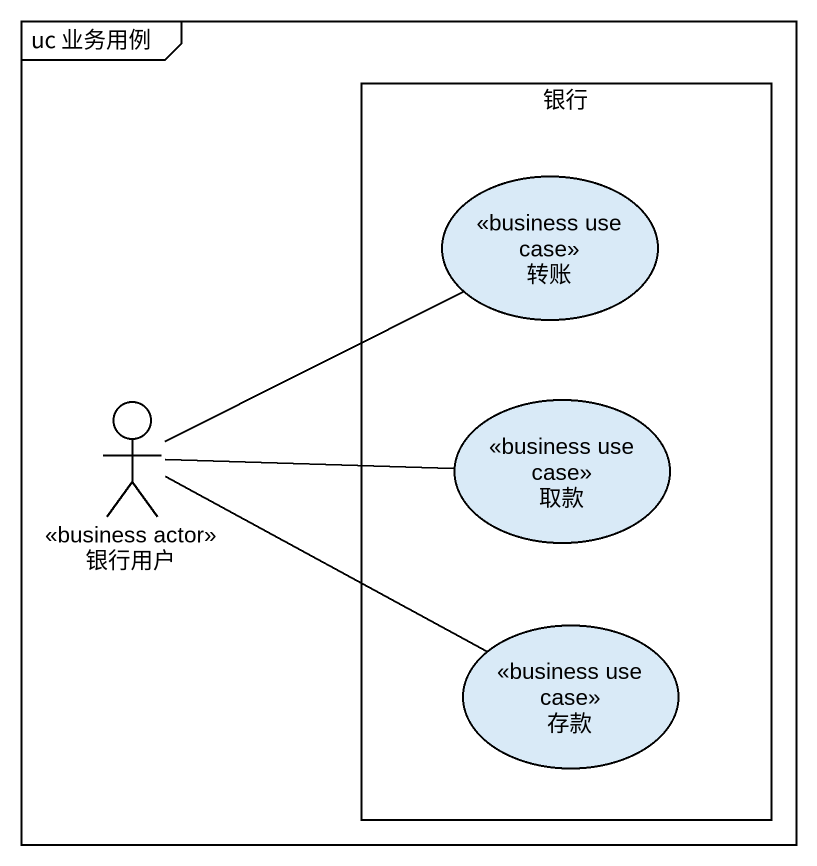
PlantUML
@startuml
mainframe uc 业务用例
rectangle 银行 {
  usecase 转账 <<business use case>>
  usecase 取款 <<business use case>>
  usecase 存款 <<business use case>>
}
actor 银行用户 <<business actor>>
银行用户 -right- 转账
银行用户 -right- 取款
银行用户 -right- 存款
@enduml
